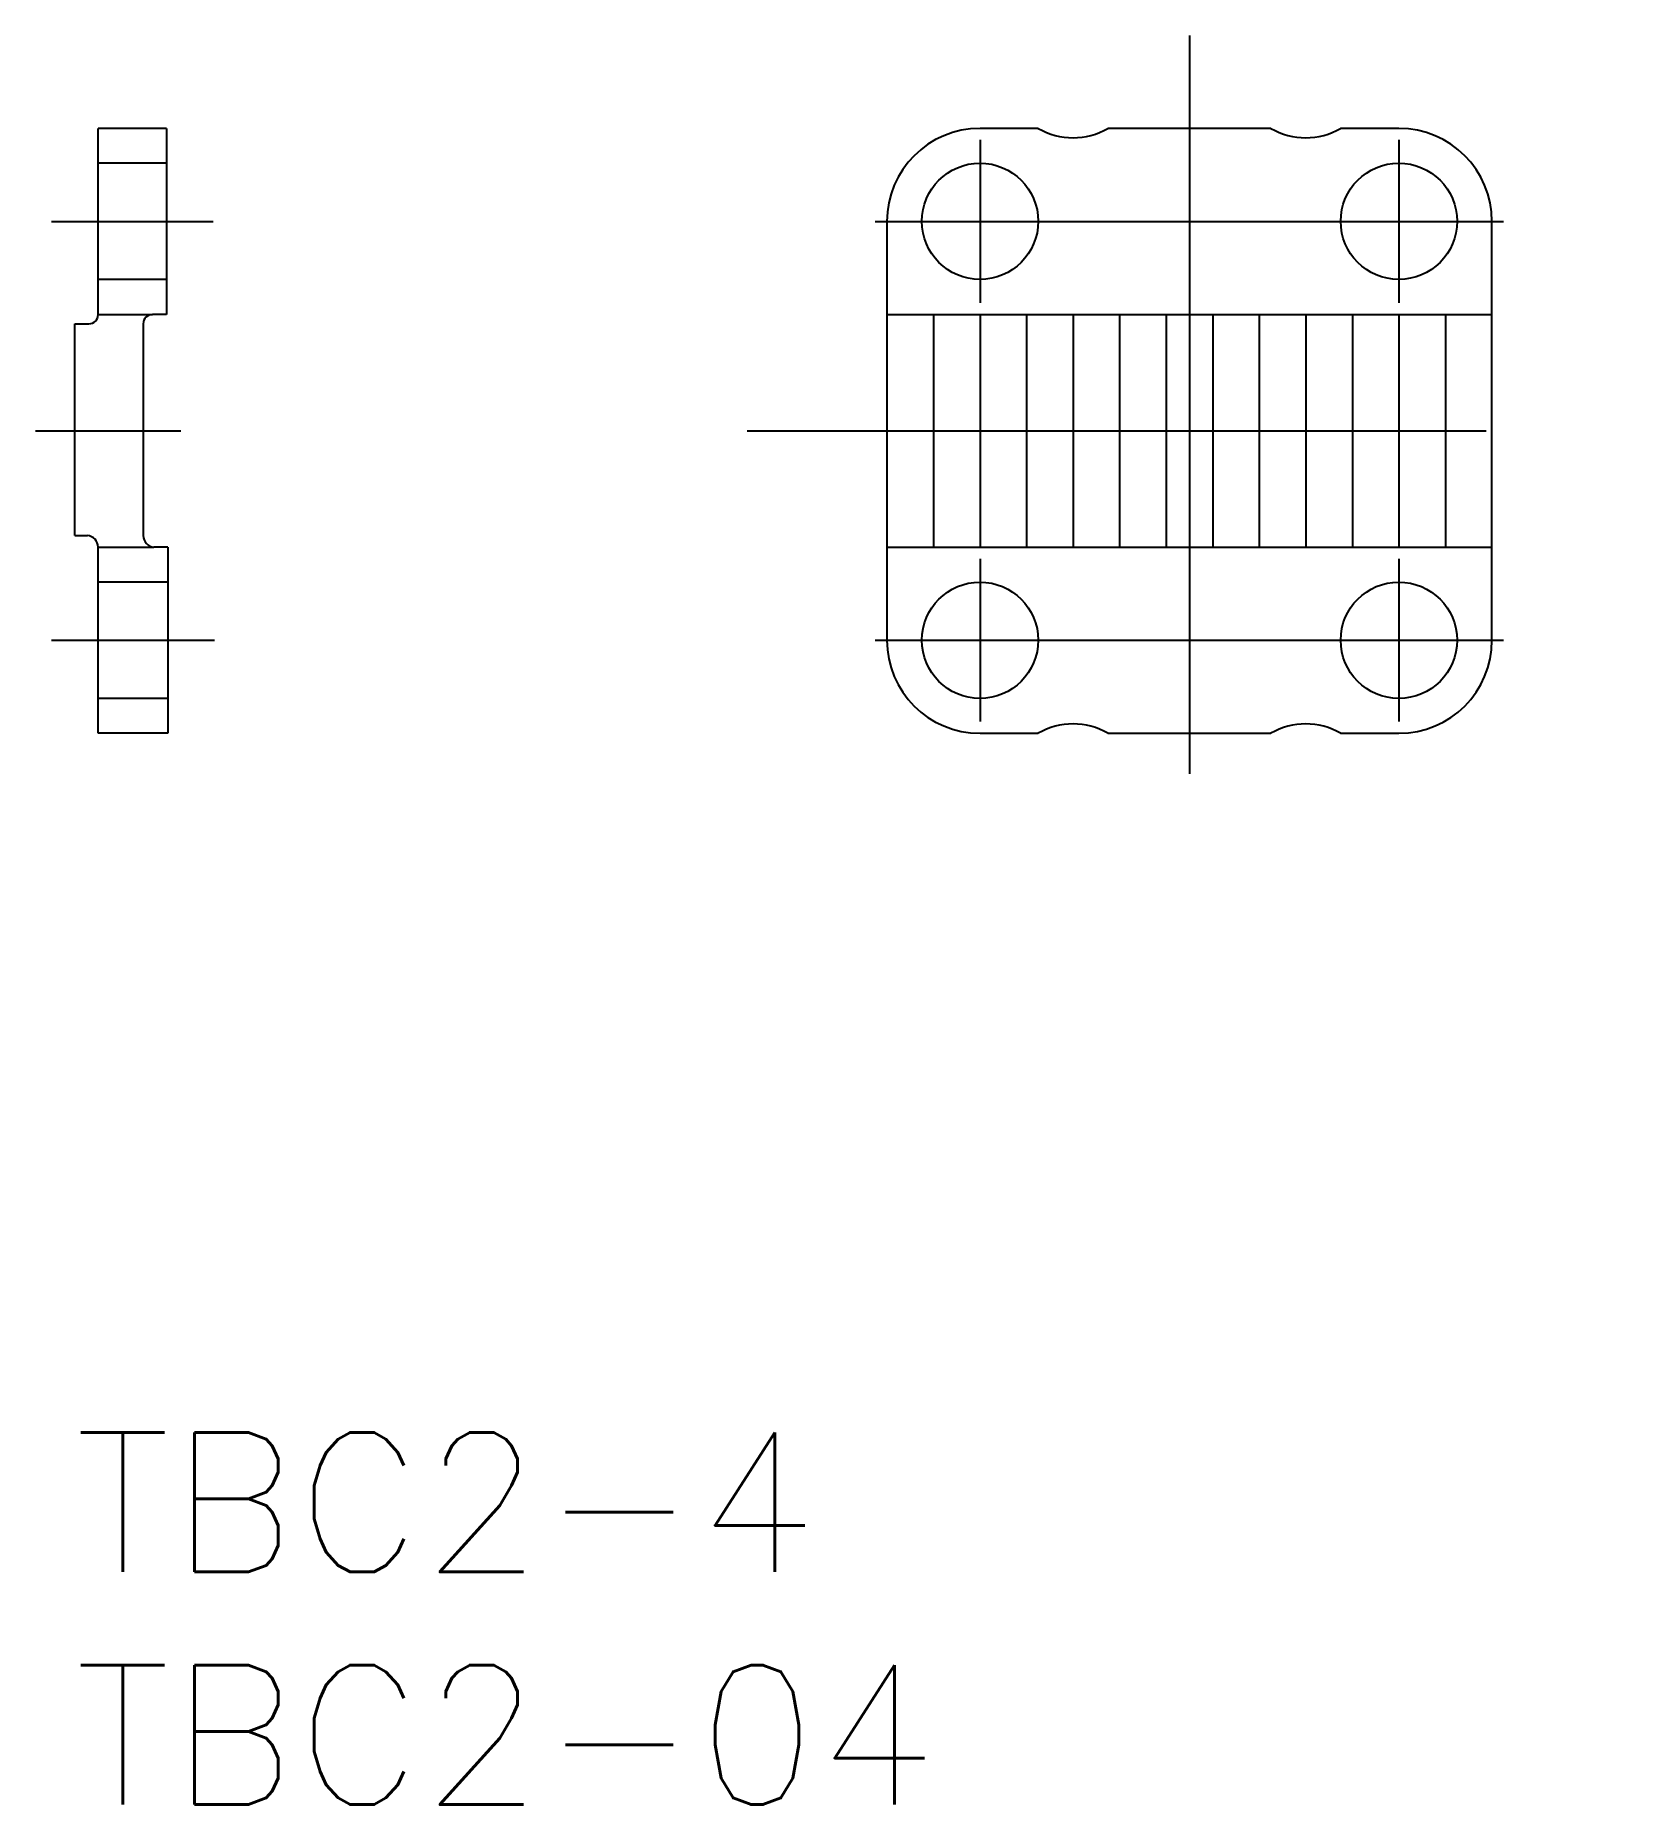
# Model space of a CAD drawing. Extents: x -0.8 to 33.4, y -8 to 30.
import ezdxf

# ---------------------------------------------------------------- set-up
doc = ezdxf.new("R2010")
doc.units = 0
doc.header["$LTSCALE"] = 0.5
doc.linetypes.add('CENTER', pattern=[50.8, 31.75, -6.35, 6.35, -6.35])
doc.linetypes.add('DASHED', pattern=[19.05, 12.7, -6.35])
for name, color, linetype in [('MSM_CENTER', 1, 'CENTER'), ('MSM_CONTINUOUS', 7, 'CONTINUOUS'), ('MSM_DASHED', 4, 'DASHED'), ('MSM_PART_NUMBER', 7, 'CONTINUOUS')]:
    doc.layers.add(name, color=color, linetype=linetype)
doc.styles.get("Standard").update_dxf_attribs({"font": 'txt.shx', "height": 2, "bigfont": 'bigfont.shx'})

# ---------------------------------------------------------------- blocks, each defined once
blk = doc.blocks.new('*U19')
at = {"layer": 'MSM_PART_NUMBER'}
blk.add_text('TBC2-4', height=3, dxfattribs=at).set_placement((0, -3))
blk = doc.blocks.new('*U20')
at = {"layer": 'MSM_PART_NUMBER'}
blk.add_text('TBC2-04', height=3, dxfattribs=at).set_placement((0, -8))

msp = doc.modelspace()

# ---------------------------------------------------------------- linework, layer by layer
at = {"layer": 'MSM_CENTER'}
for p, q in [((23.949, 30.026), (23.949, 13.03)), ((19.449, 27.78), (19.449, 24.28)), ((28.449, 27.78), (28.449, 24.28)), ((-0.5, 26.026), (2.97, 26.026)), ((17.199, 26.026), (30.699, 26.026)), ((-0.847, 21.526), (2.275, 21.526)), ((14.449, 21.526), (33.449, 21.526)), ((19.449, 18.776), (19.449, 15.276)), ((28.449, 18.776), (28.449, 15.276)), ((-0.5, 17.026), (3, 17.026)), ((17.199, 17.026), (30.699, 17.026))]:
    msp.add_line(p, q, dxfattribs=at)
at = {"layer": 'MSM_CONTINUOUS'}
for p, q in [((1.97, 28.026), (0.5, 28.026)), ((0.5, 24.026), (0.5, 28.026)), ((1.97, 28.026), (1.97, 24.026)), ((20.701, 28.026), (19.449, 28.026)), ((25.701, 28.026), (22.198, 28.026)), ((28.449, 28.026), (27.198, 28.026)), ((17.449, 26.026), (17.449, 17.026)), ((30.449, 17.026), (30.449, 26.026)), ((1.97, 24.026), (1.67, 24.026)), ((17.449, 24.026), (30.449, 24.026)), ((18.449, 24.026), (18.449, 19.026)), ((19.449, 24.026), (19.449, 19.026)), ((20.449, 24.026), (20.449, 19.026)), ((21.449, 24.026), (21.449, 19.026)), ((22.449, 24.026), (22.449, 19.026)), ((23.449, 24.026), (23.449, 19.026)), ((24.449, 24.026), (24.449, 19.026)), ((25.449, 24.026), (25.449, 19.026)), ((26.449, 24.026), (26.449, 19.026)), ((27.449, 24.026), (27.449, 19.026)), ((28.449, 24.026), (28.449, 19.026)), ((29.449, 24.026), (29.449, 19.026)), ((0, 19.276), (0, 23.826)), ((0, 23.826), (0.3, 23.826)), ((1.47, 23.826), (1.47, 19.276)), ((0, 19.276), (0.27, 19.276)), ((0.5, 15.026), (0.5, 19.026)), ((2, 19.026), (1.7, 19.026)), ((2, 19.026), (2, 15.026)), ((17.449, 19.026), (30.449, 19.026)), ((2, 15.026), (0.5, 15.026)), ((19.449, 15.026), (20.701, 15.026)), ((22.198, 15.026), (25.701, 15.026)), ((27.198, 15.026), (28.449, 15.026))]:
    msp.add_line(p, q, dxfattribs=at)
for centre in [(19.449, 26.03), (28.449, 26.03), (19.449, 17.026), (28.449, 17.026)]:
    msp.add_circle(centre, 1.25, dxfattribs=at)
for centre, radius, start, end in [((19.449, 26.026), 2, 90, 180), ((21.449, 29.326), 1.5, 240.0736, 299.9264), ((26.449, 29.326), 1.5, 240.0736, 299.9264), ((28.449, 26.026), 2, 0, 90), ((0.3, 24.026), 0.2, 270, 0), ((1.67, 23.826), 0.2, 90, 180), ((0.249, 19.026), 0.251, 0, 85.2281), ((1.721, 19.276), 0.251, 180, 265.2281), ((19.449, 17.026), 2, 180, 270), ((28.449, 17.026), 2, 270, 0), ((21.449, 13.726), 1.5, 60.0736, 119.9264), ((26.449, 13.726), 1.5, 60.0736, 119.9264)]:
    msp.add_arc(centre, radius, start, end, dxfattribs=at)
at = {"layer": 'MSM_DASHED'}
for p, q in [((1.97, 27.276), (0.5, 27.276)), ((1.97, 24.776), (0.5, 24.776)), ((0.5, 24.026), (1.67, 24.026)), ((0.5, 19.026), (1.7, 19.026)), ((2, 18.276), (0.5, 18.276)), ((2, 15.776), (0.5, 15.776))]:
    msp.add_line(p, q, dxfattribs=at)

# ---------------------------------------------------------------- block references
at = {"layer": 'MSM_CONTINUOUS'}
for name in ['*U19', '*U20']:
    msp.add_blockref(name, (0, 0), dxfattribs=at)

doc.saveas('drawing.dxf')
